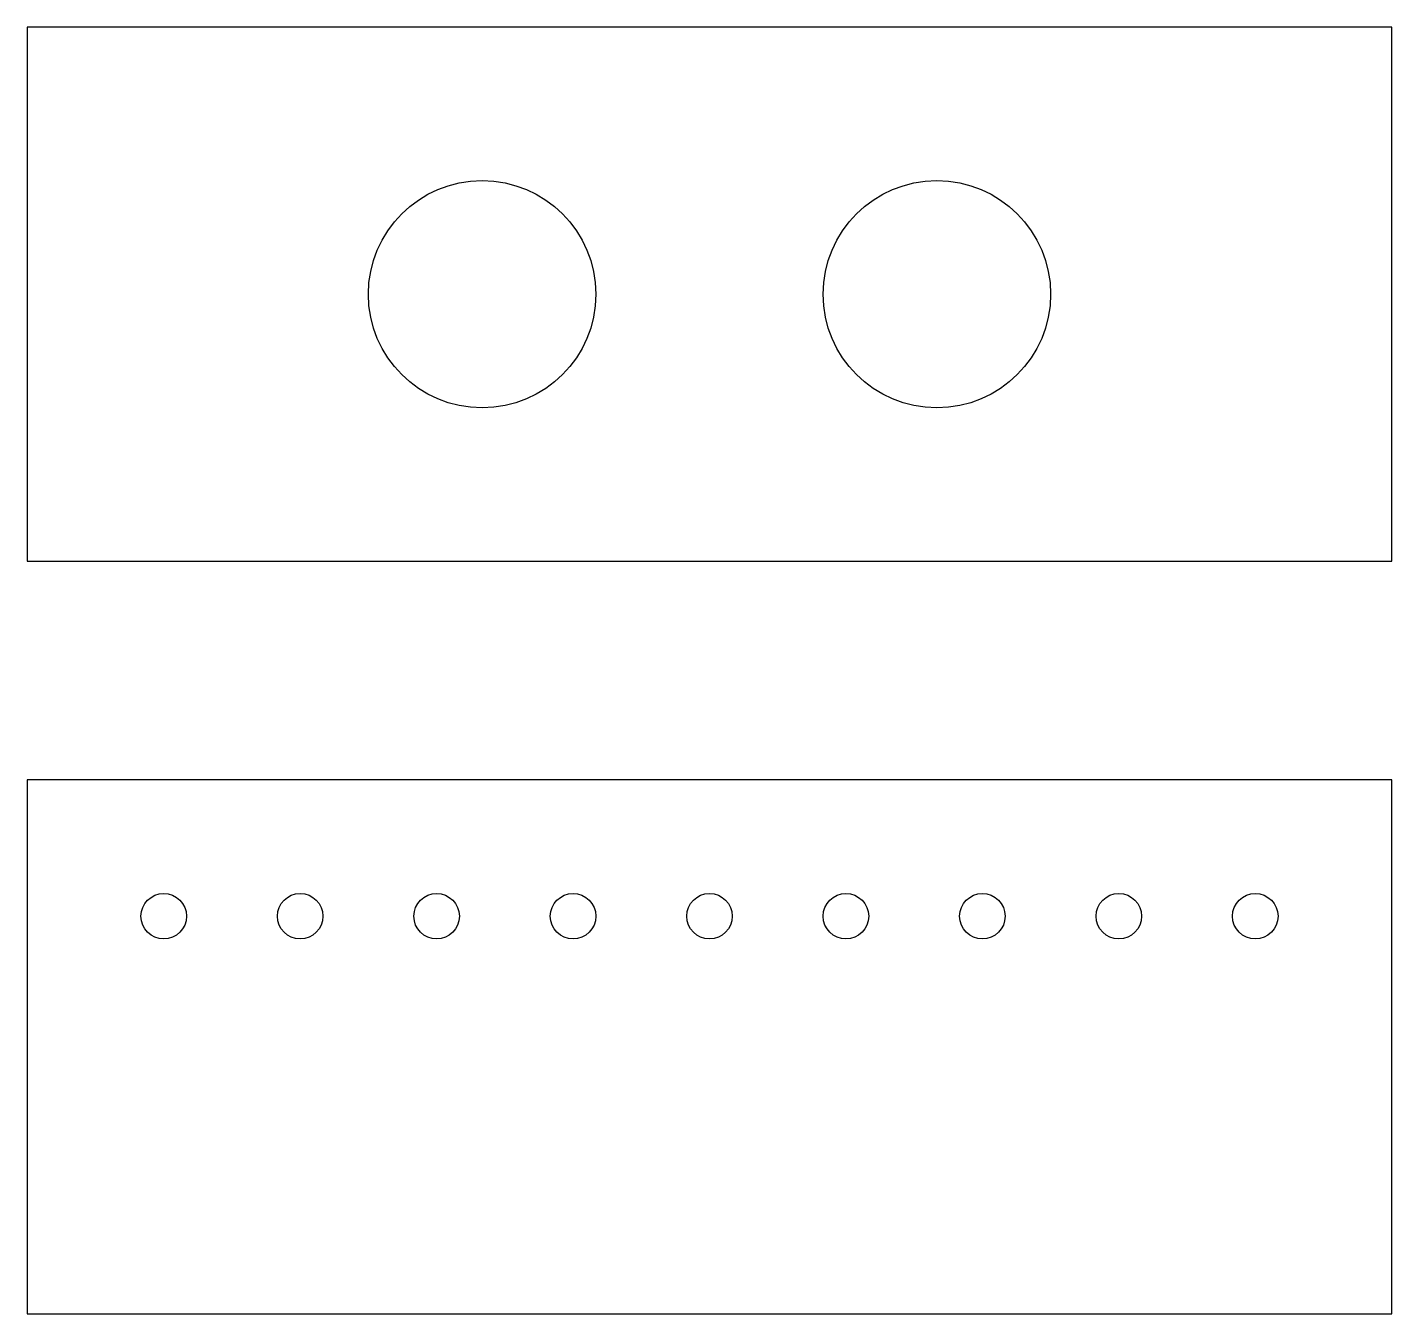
# Model space of a CAD drawing. Header units: millimetres. Extents: x 13.2 to 43.2, y 5.1 to 33.4.
import ezdxf

# ---------------------------------------------------------------- set-up
doc = ezdxf.new("R2010")
doc.units = ezdxf.units.MM
doc.header["$MEASUREMENT"] = 0

msp = doc.modelspace()

# ---------------------------------------------------------------- linework, layer by layer
for points in [[(43.222, 33.418), (13.222, 33.418), (13.222, 21.673), (43.222, 21.673)], [(43.222, 16.864), (13.222, 16.864), (13.222, 5.119), (43.222, 5.119)]]:
    msp.add_lwpolyline(points, close=True)
for centre, radius in [((23.222, 27.545), 2.5), ((33.222, 27.545), 2.5), ((16.222, 13.864), 0.5), ((19.222, 13.864), 0.5), ((22.222, 13.864), 0.5), ((25.222, 13.864), 0.5), ((28.222, 13.864), 0.5), ((31.222, 13.864), 0.5), ((34.222, 13.864), 0.5), ((37.222, 13.864), 0.5), ((40.222, 13.864), 0.5)]:
    msp.add_circle(centre, radius)

doc.saveas('drawing.dxf')
